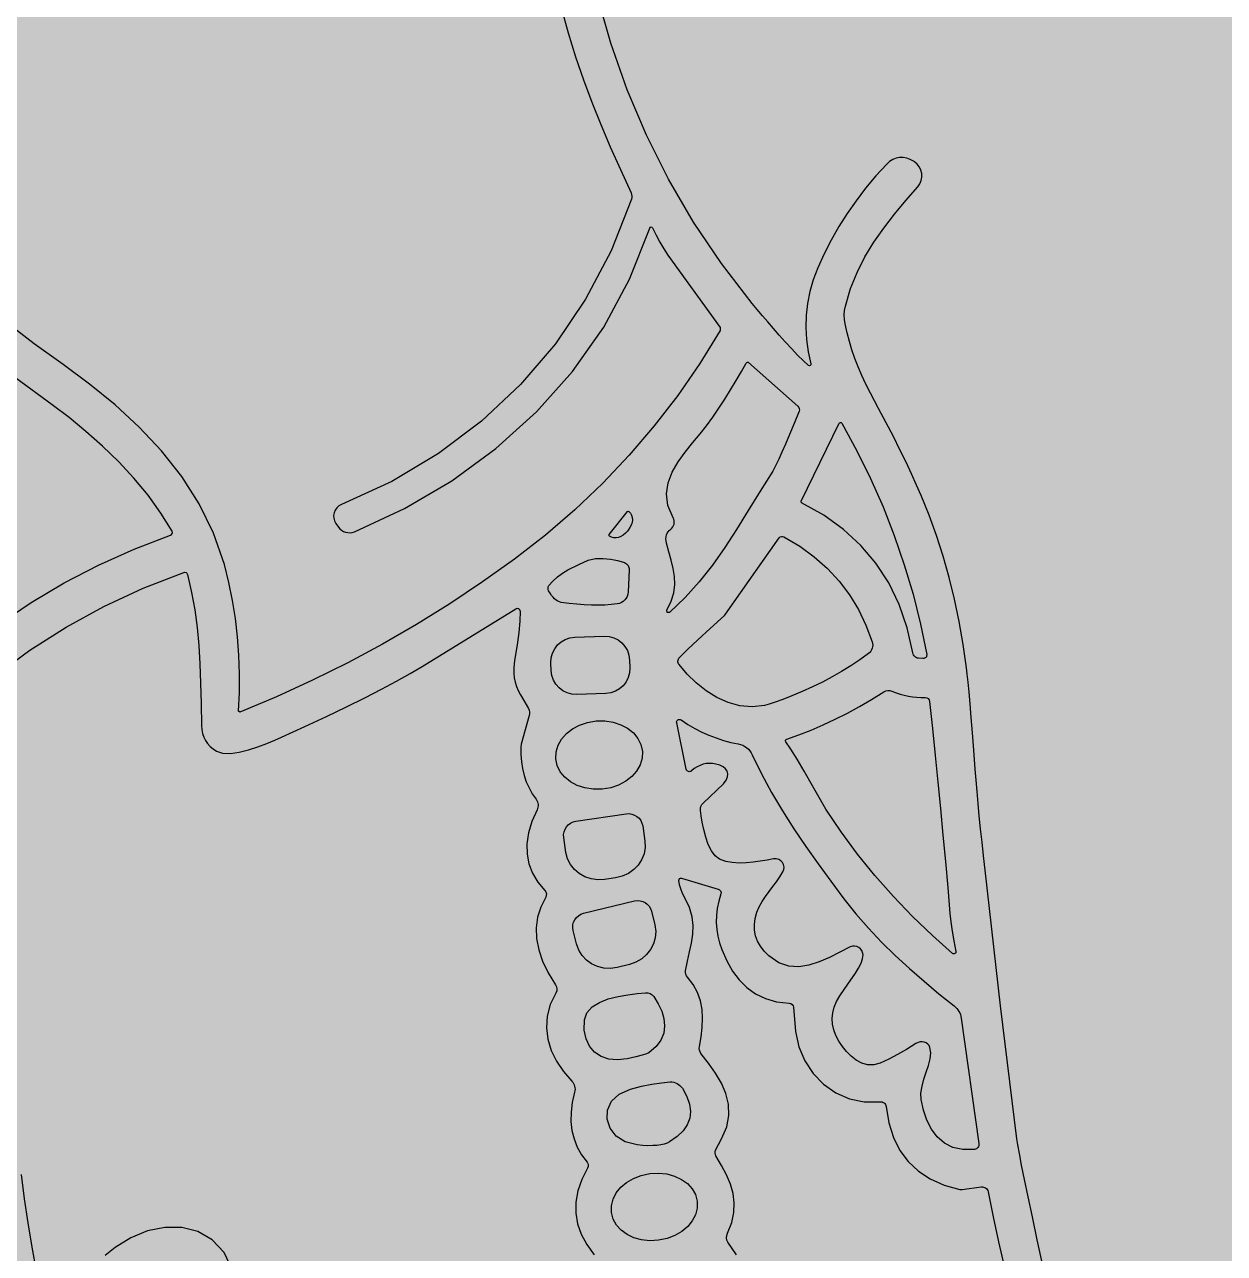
# Model space of a CAD drawing. Extents: x -301 to 301, y -300 to 300.
# Drawn here: x -83.7 to -10.7, y 47.5 to 122.2 of the extents above; entities that cross this region are included whole.
import ezdxf

# ---------------------------------------------------------------- set-up
doc = ezdxf.new("R2010")
doc.units = 0
doc.layers.add('LAYER_1', color=7, linetype='CONTINUOUS')

# ---------------------------------------------------------------- blocks, each defined once
blk = doc.blocks.new('*U1')
at = {"layer": 'LAYER_1', "color": 7, "linetype": 'CONTINUOUS'}
for points in [[(-301.0791, -300.0587), (-301.0791, 299.9413), (300.9617, -300.0587)], [(300.9617, -300.0587), (-301.0791, 299.9413), (300.9617, 299.9413)]]:
    blk.add_solid(points, dxfattribs=at)

msp = doc.modelspace()

# ---------------------------------------------------------------- linework, layer by layer
at = {"layer": 'LAYER_1'}
for points in [[(-21.7316, 46.7247), (-22.0702, 48.2931), (-22.3685, 49.6886), (-22.6264, 50.9112), (-22.8437, 51.9611), (-23.0204, 52.8383), (-23.1564, 53.5427), (-23.2516, 54.0745), (-23.306, 54.4336), (-24.303, 62.5325), (-25.2436, 70.7917), (-25.341, 71.6553), (-25.4321, 72.4915), (-25.517, 73.3005), (-25.5956, 74.0821), (-25.6677, 74.8363), (-25.7334, 75.5633), (-25.7925, 76.2629), (-25.845, 76.9351), (-25.9334, 78.0957), (-26.0153, 79.1446), (-26.0909, 80.0817), (-26.1601, 80.9071), (-26.2231, 81.6209), (-26.2797, 82.2231), (-26.3302, 82.7139), (-26.3745, 83.0932), (-26.5774, 84.5186), (-26.8208, 85.9119), (-27.1047, 87.2729), (-27.429, 88.6017), (-27.7939, 89.8981), (-28.1992, 91.162), (-28.6448, 92.3934), (-29.1309, 93.5922), (-29.4085, 94.2247), (-29.7168, 94.8986), (-30.0561, 95.6141), (-30.4262, 96.371), (-30.8274, 97.1694), (-31.2595, 98.0092), (-31.7228, 98.8903), (-32.2173, 99.8128), (-32.5018, 100.3618), (-32.7537, 100.8941), (-32.976, 101.4148), (-33.1722, 101.9293), (-33.3452, 102.4428), (-33.4983, 102.9607), (-33.6347, 103.4881), (-33.7576, 104.0304), (-33.7988, 104.3017), (-33.8106, 104.5754), (-33.7925, 104.8486), (-33.7442, 105.1182), (-33.4334, 106.175), (-33.0338, 107.1671), (-32.5556, 108.1055), (-32.0092, 109.0009), (-31.4048, 109.8643), (-30.7527, 110.7064), (-30.0633, 111.5381), (-29.3468, 112.3703), (-29.2186, 112.5542), (-29.1357, 112.7543), (-29.0973, 112.9635), (-29.1026, 113.1745), (-29.1505, 113.3801), (-29.2403, 113.5734), (-29.3709, 113.7471), (-29.5416, 113.894), (-29.5951, 113.9313), (-29.7952, 114.0437), (-30.0072, 114.1169), (-30.2257, 114.1514), (-30.4456, 114.1476), (-30.6616, 114.106), (-30.8684, 114.0272), (-31.0609, 113.9117), (-31.2337, 113.76), (-31.894, 113.0352), (-32.5153, 112.2916), (-33.0978, 111.5293), (-33.6414, 110.7481), (-34.1462, 109.948), (-34.6121, 109.1289), (-35.0391, 108.2908), (-35.4274, 107.4336), (-35.6972, 106.7202), (-35.9048, 106.002), (-36.0501, 105.279), (-36.1333, 104.5511), (-36.1541, 103.8186), (-36.1127, 103.0813), (-36.0088, 102.3394), (-35.8425, 101.5929), (-35.8451, 101.5323), (-35.8799, 101.4887), (-35.9332, 101.4711), (-35.9914, 101.4886), (-36.6415, 102.1001), (-37.0322, 102.5262), (-37.4105, 102.9439), (-37.7765, 103.3532), (-38.13, 103.754), (-38.471, 104.1464), (-38.7995, 104.5304), (-39.1154, 104.9058), (-39.4186, 105.2728), (-41.2914, 107.7104), (-42.9889, 110.2293), (-44.5109, 112.8294), (-45.8576, 115.5108), (-47.029, 118.2734), (-48.0249, 121.1172), (-48.8455, 124.042)], [(-51.0412, 123.2917), (-50.6131, 121.747), (-50.1601, 120.2838), (-49.6797, 118.8805), (-49.1697, 117.5152), (-48.6279, 116.1663), (-48.0518, 114.8122), (-47.4393, 113.431), (-46.7879, 112.001), (-46.7564, 111.9076), (-46.7426, 111.8118), (-46.7466, 111.7158), (-46.7688, 111.6216), (-48.008, 108.4705), (-49.5551, 105.5306), (-51.394, 102.8145), (-53.5088, 100.335), (-55.8833, 98.1047), (-58.5015, 96.1365), (-61.3474, 94.4431), (-64.405, 93.0371), (-64.5645, 92.9509), (-64.6945, 92.835), (-64.793, 92.6959), (-64.8582, 92.5399), (-64.8882, 92.3736), (-64.881, 92.2033), (-64.8347, 92.0355), (-64.7475, 91.8766), (-64.5986, 91.668), (-64.5077, 91.5601), (-64.4022, 91.4713), (-64.2849, 91.4022), (-64.1586, 91.3539), (-64.0261, 91.3269), (-63.8902, 91.3221), (-63.7537, 91.3403), (-63.6194, 91.3823), (-60.5745, 92.794), (-57.6935, 94.4888), (-55.0087, 96.4534), (-52.5522, 98.6747), (-50.3562, 101.1395), (-48.4528, 103.8346), (-46.8741, 106.7467), (-45.6525, 109.8626), (-45.6188, 109.9106), (-45.568, 109.9289), (-45.5152, 109.9162), (-45.4756, 109.8715), (-45.264, 109.4302), (-45.0379, 109.0067), (-44.7982, 108.6019), (-44.5455, 108.2167), (-41.3756, 103.8189), (-41.3622, 103.6347), (-42.6103, 101.6167), (-43.9492, 99.6781), (-45.3788, 97.8189), (-46.899, 96.0392), (-48.5098, 94.3388), (-50.2112, 92.7179), (-52.003, 91.1763), (-53.8853, 89.7142), (-55.832, 88.3248), (-57.8193, 86.9995), (-59.8471, 85.7385), (-61.9153, 84.5417), (-64.024, 83.4091), (-66.1729, 82.3407), (-68.3621, 81.3364), (-70.5915, 80.3964), (-70.5915, 80.3964), (-70.5915, 80.3964), (-70.6763, 80.4548), (-70.6204, 81.603), (-70.6111, 82.7419), (-70.6486, 83.8715), (-70.7329, 84.992), (-70.8641, 86.1033), (-71.0423, 87.2054), (-71.2675, 88.2984), (-71.5397, 89.3823), (-72.1956, 91.2902), (-73.0684, 93.075), (-74.1312, 94.7429), (-75.3572, 96.3002), (-76.7194, 97.7532), (-78.1911, 99.1083), (-79.7454, 100.3716), (-81.3554, 101.5495), (-83.1123, 102.8111), (-84.8158, 104.1272)], [(-85.2663, 85.7629), (-83.3056, 87.07), (-81.2796, 88.2639), (-79.1883, 89.3449), (-77.0314, 90.313), (-74.8091, 91.1681), (-74.7471, 91.2081), (-74.7086, 91.267), (-74.6976, 91.3359), (-74.7182, 91.4063), (-75.3988, 92.5184), (-76.1787, 93.598), (-77.0412, 94.6399), (-77.97, 95.6388), (-78.9485, 96.5896), (-79.9603, 97.4872), (-80.9889, 98.3261), (-82.0177, 99.1014), (-84.2192, 100.7238)], [(-85.5063, 82.6203), (-83.3782, 84.1697), (-81.1648, 85.5731), (-78.8661, 86.8305), (-76.4821, 87.942), (-74.0129, 88.9075), (-73.9385, 88.9168), (-73.8701, 88.8965), (-73.8154, 88.8507), (-73.7821, 88.7838), (-73.5318, 87.6903), (-73.3397, 86.6184), (-73.1972, 85.5494), (-73.0958, 84.4645), (-73.0269, 83.345), (-72.9819, 82.1721), (-72.9524, 80.9271), (-72.9296, 79.5913), (-72.9118, 79.3365), (-72.8666, 79.0987), (-72.7938, 78.8778), (-72.6935, 78.6737), (-72.5658, 78.4863), (-72.4108, 78.3155), (-72.2283, 78.1611), (-72.0186, 78.023), (-71.6437, 77.9011), (-71.1751, 77.8882), (-70.6424, 77.9623), (-70.0757, 78.1014), (-69.5048, 78.2837), (-68.9594, 78.4872), (-68.4694, 78.6898), (-68.0647, 78.8698), (-66.6487, 79.5186), (-65.3318, 80.1356), (-64.1139, 80.7208), (-62.995, 81.2744), (-61.975, 81.7964), (-61.054, 82.2869), (-60.232, 82.7459), (-59.5089, 83.1735), (-53.8078, 86.696), (-53.764, 86.7162), (-53.7188, 86.7229), (-53.6744, 86.7173), (-53.633, 86.7007), (-53.5969, 86.6742), (-53.5683, 86.639), (-53.5496, 86.5962), (-53.5428, 86.5471), (-53.5648, 85.9402), (-53.6254, 85.2561), (-53.7235, 84.495), (-53.8585, 83.6572), (-53.9021, 83.3551), (-53.9235, 83.0608), (-53.9216, 82.7743), (-53.895, 82.4958), (-53.8424, 82.2254), (-53.7626, 81.9635), (-53.6542, 81.71), (-53.516, 81.4652), (-53.0234, 80.6183), (-52.9889, 80.5157), (-52.9722, 80.4102), (-52.9734, 80.3039), (-52.9922, 80.1988), (-53.4702, 78.447), (-53.4925, 78.2847), (-53.4936, 77.8275), (-53.4612, 77.3869), (-53.3954, 76.9629), (-53.2962, 76.5557), (-53.1637, 76.1653), (-52.9979, 75.7918), (-52.7988, 75.4352), (-52.5665, 75.0957), (-52.52, 75.0238), (-52.4844, 74.9474), (-52.46, 74.8677), (-52.4467, 74.7859), (-52.4448, 74.7032), (-52.4544, 74.6207), (-52.4758, 74.5398), (-52.5089, 74.4615), (-52.8198, 73.7436), (-53.025, 73.0553), (-53.1243, 72.3965), (-53.1178, 71.7673), (-53.0054, 71.1677), (-52.7871, 70.5976), (-52.4628, 70.0572), (-52.0325, 69.5463), (-51.9703, 69.4566), (-51.941, 69.354), (-51.9456, 69.2474), (-51.985, 69.1458), (-52.285, 68.5415), (-52.4775, 67.9193), (-52.5625, 67.2794), (-52.5401, 66.6217), (-52.4104, 65.9464), (-52.1733, 65.2535), (-51.829, 64.5431), (-51.3776, 63.8152), (-51.3183, 63.694), (-51.2966, 63.5637), (-51.3121, 63.4323), (-51.3642, 63.3079), (-51.7064, 62.6044), (-51.8945, 61.896), (-51.9392, 61.19), (-51.8516, 60.4935), (-51.6426, 59.8136), (-51.3232, 59.1576), (-50.9043, 58.5325), (-50.3968, 57.9456), (-50.3376, 57.8752), (-50.2885, 57.7984), (-50.2498, 57.7165), (-50.222, 57.6304), (-50.2054, 57.5414), (-50.2002, 57.4504), (-50.2068, 57.3587), (-50.2256, 57.2672), (-50.3662, 56.649), (-50.4395, 56.0557), (-50.4455, 55.4873), (-50.3843, 54.9438), (-50.2557, 54.4253), (-50.06, 53.9317), (-49.797, 53.4633), (-49.4668, 53.0199), (-49.416, 52.9355), (-49.3931, 52.8429), (-49.3989, 52.7485), (-49.4343, 52.6584), (-49.7848, 51.9523), (-50.0208, 51.2595), (-50.1422, 50.5801), (-50.1489, 49.9141), (-50.0408, 49.2615), (-49.818, 48.6223), (-49.4803, 47.9965), (-49.0277, 47.3841)], [(-40.3786, 47.374), (-40.9025, 48.1388), (-40.956, 48.2748), (-40.9757, 48.4176), (-40.9614, 48.5612), (-40.9126, 48.6996), (-40.6585, 49.3381), (-40.5272, 49.9486), (-40.5063, 50.5378), (-40.5833, 51.1123), (-40.7458, 51.6788), (-40.9812, 52.2439), (-41.2771, 52.8143), (-41.6211, 53.3965), (-41.6584, 53.4766), (-41.6745, 53.5627), (-41.6699, 53.6505), (-41.6451, 53.7357), (-41.2892, 54.428), (-40.9684, 55.1599), (-40.8316, 55.8621), (-40.8548, 56.5379), (-41.0141, 57.1905), (-41.2857, 57.8231), (-41.6456, 58.4387), (-42.07, 59.0406), (-42.5349, 59.632), (-42.5937, 59.7233), (-42.6296, 59.8252), (-42.6422, 59.9336), (-42.6315, 60.0443), (-42.5234, 60.6323), (-42.4538, 61.2083), (-42.4318, 61.7699), (-42.4666, 62.3147), (-42.5673, 62.84), (-42.743, 63.3435), (-43.003, 63.8226), (-43.3562, 64.2749), (-43.4177, 64.3592), (-43.4586, 64.4531), (-43.4777, 64.5529), (-43.4739, 64.6547), (-43.3607, 65.2473), (-43.2333, 65.8087), (-43.1158, 66.3494), (-43.032, 66.8797), (-43.006, 67.4098), (-43.0617, 67.9501), (-43.2231, 68.511), (-43.5141, 69.1028), (-43.6598, 69.3744), (-43.7691, 69.6402), (-43.8424, 69.9007), (-43.8801, 70.1562), (-43.8694, 70.2195), (-43.8318, 70.2681), (-43.7764, 70.2947), (-43.7121, 70.2918), (-41.4795, 69.6324), (-41.3976, 69.5894), (-41.3409, 69.5201), (-41.3147, 69.4341), (-41.3249, 69.3406), (-41.4511, 68.8981), (-41.5394, 68.461), (-41.5897, 68.0293), (-41.602, 67.6031), (-41.576, 67.1824), (-41.5118, 66.7673), (-41.4094, 66.3576), (-41.2685, 65.9536), (-40.9635, 65.2666), (-40.613, 64.6474), (-40.2101, 64.1021), (-39.7476, 63.6367), (-39.2183, 63.2574), (-38.6153, 62.9701), (-37.9315, 62.781), (-37.1596, 62.6961), (-37.0623, 62.6732), (-36.9828, 62.618), (-36.9286, 62.5383), (-36.9068, 62.4416), (-36.7859, 60.9577), (-36.5803, 60.0298), (-36.2142, 59.1736), (-35.7053, 58.4097), (-35.0712, 57.7584), (-34.3294, 57.2403), (-33.4978, 56.8759), (-32.5939, 56.6855), (-31.6354, 56.6898), (-31.569, 56.6906), (-31.5058, 56.6785), (-31.4471, 56.6545), (-31.3945, 56.6198), (-31.3494, 56.5757), (-31.3132, 56.5232), (-31.2876, 56.4636), (-31.2738, 56.398), (-31.103, 55.407), (-30.8207, 54.519), (-30.4269, 53.734), (-29.9218, 53.052), (-29.3053, 52.4731), (-28.5775, 51.9972), (-27.7385, 51.6244), (-26.7884, 51.3546), (-26.6444, 51.3485), (-25.479, 51.5092), (-25.4067, 51.5122), (-25.3372, 51.502), (-25.2721, 51.4794), (-25.2128, 51.4456), (-25.161, 51.4015), (-25.1181, 51.3481), (-25.0856, 51.2866), (-25.0651, 51.2179), (-24.7489, 49.6816), (-24.422, 48.1702), (-24.0846, 46.6837)], [(-82.9745, 46.3852), (-83.2304, 47.84), (-83.4752, 49.3142), (-83.6949, 50.7917), (-83.8759, 52.2566)], [(-71.035, 46.4334), (-71.5524, 47.5091), (-72.2716, 48.2873), (-73.1453, 48.7881), (-74.1261, 49.0316), (-75.1668, 49.0375), (-76.2198, 48.826), (-77.2379, 48.417), (-78.1738, 47.8305), (-78.7842, 47.3435)]]:
    msp.add_lwpolyline(points, dxfattribs=at)
for points in [[(-44.4485, 86.4712), (-44.5886, 86.4668), (-44.6125, 86.6051), (-44.3419, 87.1457), (-44.1874, 87.6623), (-44.1297, 88.1625), (-44.1498, 88.654), (-44.2285, 89.1445), (-44.3469, 89.6417), (-44.4857, 90.1534), (-44.6259, 90.6873), (-44.6527, 90.825), (-44.6629, 90.9537), (-44.6565, 91.0732), (-44.6334, 91.1837), (-44.5936, 91.2851), (-44.5372, 91.3772), (-44.4641, 91.4603), (-44.3743, 91.5341), (-44.2998, 91.5986), (-44.2407, 91.6744), (-44.1975, 91.7592), (-44.1706, 91.8503), (-44.1605, 91.9454), (-44.1678, 92.0418), (-44.1927, 92.1373), (-44.2359, 92.2292), (-44.5493, 92.9683), (-44.6344, 93.6783), (-44.5311, 94.3594), (-44.2791, 95.0121), (-43.9183, 95.6367), (-43.4885, 96.2335), (-43.0295, 96.8029), (-42.5812, 97.3452), (-42.1999, 97.8336), (-41.8205, 98.3541), (-41.4465, 98.8978), (-41.0812, 99.4556), (-40.728, 100.0185), (-40.3902, 100.5778), (-40.0712, 101.1244), (-39.7744, 101.6493), (-39.7472, 101.6801), (-39.7103, 101.6953), (-39.67, 101.6936), (-39.6328, 101.6732), (-36.6313, 99.0138), (-36.5792, 98.9515), (-36.5489, 98.878), (-36.5424, 98.7986), (-36.5615, 98.7188), (-36.8718, 97.9689), (-37.1507, 97.3027), (-37.3983, 96.7204), (-37.6147, 96.2219), (-37.8, 95.8074), (-37.9543, 95.4769), (-38.0776, 95.2306), (-38.17, 95.0684), (-38.9298, 93.8533), (-39.6565, 92.6704), (-40.3703, 91.5237), (-41.0912, 90.4172), (-41.8394, 89.3548), (-42.6349, 88.3403), (-43.4979, 87.3778), (-44.4485, 86.4712), (-44.4485, 86.4712)], [(-28.7962, 83.9189), (-28.7925, 83.8678), (-28.8005, 83.8194), (-28.8191, 83.7751), (-28.8469, 83.7364), (-28.8825, 83.7048), (-28.9247, 83.6819), (-28.9723, 83.669), (-29.0238, 83.6677), (-29.2884, 83.684), (-29.3528, 83.6944), (-29.4135, 83.7149), (-29.4694, 83.7447), (-29.5195, 83.783), (-29.5629, 83.8287), (-29.5983, 83.8812), (-29.6248, 83.9394), (-29.6414, 84.0025), (-29.9884, 85.5345), (-30.478, 86.9553), (-31.1103, 88.2648), (-31.8853, 89.4631), (-32.8031, 90.5503), (-33.8637, 91.5265), (-35.0673, 92.3916), (-36.4138, 93.1458), (-36.4466, 93.2367), (-34.1342, 97.9794), (-34.099, 98.0182), (-34.0521, 98.0333), (-34.0042, 98.0232), (-33.9658, 97.9867), (-33.0534, 96.3137), (-32.2168, 94.6162), (-31.4561, 92.8942), (-30.7716, 91.1477), (-30.1631, 89.3769), (-29.631, 87.5818), (-29.1753, 85.7625), (-28.7962, 83.9189), (-28.7962, 83.9189)], [(-47.0025, 92.622), (-46.9355, 92.6281), (-46.9161, 92.6114), (-46.8208, 92.5123), (-46.7547, 92.3919), (-46.7176, 92.2549), (-46.7093, 92.1057), (-46.7296, 91.9487), (-46.7781, 91.7884), (-46.8547, 91.6294), (-46.9591, 91.4761), (-46.9993, 91.4225), (-47.1252, 91.2865), (-47.2631, 91.1762), (-47.4086, 91.0928), (-47.5575, 91.0375), (-47.7052, 91.0114), (-47.8474, 91.0157), (-47.9797, 91.0516), (-48.0977, 91.1202), (-48.1168, 91.1381), (-48.1245, 91.205), (-47.0025, 92.622), (-47.0025, 92.622)], [(-37.4887, 91.0744), (-36.5223, 90.493), (-35.6402, 89.8492), (-34.8423, 89.143), (-34.1287, 88.3746), (-33.4992, 87.5438), (-32.9541, 86.6508), (-32.493, 85.6956), (-32.1162, 84.6781), (-32.0931, 84.579), (-32.0859, 84.4794), (-32.0942, 84.3811), (-32.1171, 84.2858), (-32.1542, 84.1953), (-32.2048, 84.1112), (-32.2682, 84.0354), (-32.3439, 83.9696), (-32.8751, 83.589), (-33.4208, 83.2249), (-33.9809, 82.8772), (-34.5557, 82.5461), (-35.145, 82.2313), (-35.7491, 81.9329), (-36.368, 81.6508), (-37.0018, 81.3849), (-37.5517, 81.1689), (-38.0137, 81.0007), (-38.3876, 80.879), (-38.6732, 80.803), (-39.4247, 80.7223), (-40.1645, 80.7898), (-40.8839, 80.9874), (-41.574, 81.2969), (-42.2261, 81.7002), (-42.8314, 82.1791), (-43.3812, 82.7155), (-43.8667, 83.2912), (-43.8993, 83.3425), (-43.9213, 83.3974), (-43.9329, 83.4547), (-43.9342, 83.5129), (-43.9255, 83.5706), (-43.9067, 83.6264), (-43.8782, 83.679), (-43.8399, 83.727), (-43.3515, 84.2163), (-42.732, 84.8072), (-41.9808, 85.4993), (-41.0973, 86.2927), (-41.0364, 86.3625), (-37.7667, 91.0102), (-37.71, 91.0638), (-37.64, 91.0936), (-37.5639, 91.0978), (-37.4887, 91.0744), (-37.4887, 91.0744)], [(-51.787, 88.0992), (-51.5465, 88.3823), (-51.2658, 88.6341), (-50.9567, 88.8576), (-50.631, 89.0559), (-49.9767, 89.3889), (-49.397, 89.6574), (-48.9608, 89.7617), (-48.488, 89.751), (-48.0362, 89.7048), (-47.8181, 89.6682), (-47.6051, 89.6224), (-47.3972, 89.5673), (-47.1944, 89.5028), (-47.1283, 89.4736), (-47.069, 89.4347), (-47.0173, 89.3874), (-46.974, 89.3327), (-46.9397, 89.2717), (-46.9155, 89.2055), (-46.9019, 89.1353), (-46.8999, 89.0621), (-46.9668, 87.7093), (-46.9857, 87.5745), (-47.0266, 87.4481), (-47.0877, 87.3323), (-47.167, 87.2292), (-47.2626, 87.1411), (-47.3725, 87.07), (-47.4947, 87.0182), (-47.6274, 86.9878), (-47.9939, 86.9462), (-48.378, 86.9197), (-48.7795, 86.9085), (-49.1986, 86.9127), (-49.635, 86.9322), (-50.0888, 86.9673), (-50.56, 87.018), (-51.0485, 87.0844), (-51.1507, 87.1101), (-51.2507, 87.1536), (-51.3486, 87.2152), (-51.4444, 87.2946), (-51.5381, 87.3921), (-51.6299, 87.5076), (-51.7197, 87.6412), (-51.8077, 87.7928), (-51.8348, 87.8698), (-51.8403, 87.95), (-51.8242, 88.0282), (-51.787, 88.0992), (-51.787, 88.0992)], [(-46.8597, 83.096), (-46.8801, 82.7904), (-46.9586, 82.5037), (-47.0894, 82.2423), (-47.2664, 82.0125), (-47.4839, 81.8206), (-47.7357, 81.6728), (-48.0162, 81.5755), (-48.3192, 81.535), (-50.0905, 81.4769), (-50.3961, 81.4973), (-50.6825, 81.5757), (-50.9436, 81.7062), (-51.1732, 81.8831), (-51.3648, 82.1005), (-51.5123, 82.3525), (-51.6094, 82.6332), (-51.6499, 82.9369), (-51.6665, 83.4056), (-51.6456, 83.7117), (-51.5667, 83.9986), (-51.4356, 84.26), (-51.2585, 84.4897), (-51.0411, 84.6815), (-50.7893, 84.829), (-50.5092, 84.9262), (-50.2065, 84.9666), (-48.4341, 85.0246), (-48.1289, 85.0046), (-47.8427, 84.9265), (-47.5818, 84.7959), (-47.3523, 84.619), (-47.1605, 84.4014), (-47.0128, 84.1493), (-46.9153, 83.8684), (-46.8743, 83.5647), (-46.8597, 83.096), (-46.8597, 83.096)], [(-27.0193, 65.842), (-27.0181, 65.7989), (-27.0297, 65.761), (-27.0516, 65.7297), (-27.0813, 65.7064), (-27.1165, 65.6925), (-27.1547, 65.6895), (-27.1934, 65.6987), (-27.2303, 65.7215), (-28.4519, 66.8171), (-29.6528, 67.9751), (-30.8212, 69.1896), (-31.9449, 70.4549), (-33.0118, 71.7652), (-34.0099, 73.1146), (-34.9272, 74.4975), (-35.7516, 75.9081), (-36.2509, 76.8035), (-36.6859, 77.5501), (-37.0567, 78.1479), (-37.3633, 78.5972), (-37.3839, 78.6441), (-37.3805, 78.6921), (-37.3559, 78.7328), (-37.313, 78.7578), (-36.5742, 79.0201), (-35.8357, 79.3104), (-35.0975, 79.6286), (-34.3595, 79.9747), (-33.6219, 80.3488), (-32.8845, 80.751), (-32.1474, 81.1811), (-31.4106, 81.6393), (-31.294, 81.6952), (-31.1688, 81.7217), (-31.0402, 81.7177), (-30.9135, 81.6823), (-30.6653, 81.5848), (-30.4161, 81.5013), (-30.1659, 81.4317), (-29.9147, 81.3762), (-29.6625, 81.3349), (-29.4094, 81.3078), (-29.1552, 81.2951), (-28.9001, 81.2968), (-28.7998, 81.28), (-28.7157, 81.2298), (-28.6549, 81.1529), (-28.6249, 81.0558), (-28.4522, 79.4098), (-28.2846, 77.7733), (-28.122, 76.1461), (-27.9644, 74.5282), (-27.8116, 72.9196), (-27.6637, 71.3202), (-27.5205, 69.73), (-27.382, 68.1489), (-27.3274, 67.6312), (-27.2486, 67.0741), (-27.1458, 66.4777), (-27.0193, 65.842), (-27.0193, 65.842)], [(-46.0988, 78.014), (-46.117, 77.5911), (-46.2374, 77.188), (-46.4502, 76.8142), (-46.7457, 76.4789), (-47.1139, 76.1917), (-47.5452, 75.9618), (-48.0296, 75.7987), (-48.5575, 75.7117), (-49.0927, 75.7078), (-49.5981, 75.7862), (-50.0623, 75.9393), (-50.4741, 76.1596), (-50.8223, 76.4396), (-51.0955, 76.7718), (-51.2824, 77.1487), (-51.3719, 77.5628), (-51.3537, 77.9857), (-51.2334, 78.3886), (-51.0206, 78.7623), (-50.7251, 79.0974), (-50.3569, 79.3846), (-49.9256, 79.6145), (-49.4412, 79.7778), (-48.9133, 79.8652), (-48.3781, 79.8686), (-47.8727, 79.79), (-47.4084, 79.6369), (-46.9966, 79.4167), (-46.6485, 79.1368), (-46.3753, 78.8048), (-46.1883, 78.428), (-46.0988, 78.014), (-46.0988, 78.014)], [(-44.0111, 79.7491), (-44.014, 79.8034), (-44.0009, 79.8525), (-43.9748, 79.8944), (-43.9385, 79.9272), (-43.8946, 79.9488), (-43.8461, 79.9574), (-43.7957, 79.951), (-43.7462, 79.9277), (-43.3285, 79.6578), (-42.9059, 79.4129), (-42.4785, 79.193), (-42.0462, 78.9981), (-41.609, 78.8283), (-41.1669, 78.6836), (-40.72, 78.5639), (-40.2682, 78.4693), (-40.129, 78.4357), (-39.9967, 78.3858), (-39.8723, 78.3207), (-39.7571, 78.2412), (-39.6523, 78.1485), (-39.5589, 78.0436), (-39.4782, 77.9274), (-39.4113, 77.801), (-38.8511, 76.6399), (-38.2395, 75.5074), (-37.5826, 74.3988), (-36.8866, 73.3095), (-36.1577, 72.2345), (-35.402, 71.1694), (-34.6258, 70.1092), (-33.8351, 69.0493), (-33.1103, 68.1307), (-32.3456, 67.2504), (-31.5448, 66.4041), (-30.7114, 65.5873), (-29.8489, 64.7954), (-28.961, 64.024), (-28.0512, 63.2686), (-27.1232, 62.5248), (-27.039, 62.4519), (-26.9627, 62.3718), (-26.8948, 62.2851), (-26.8357, 62.1926), (-26.7855, 62.0948), (-26.7448, 61.9924), (-26.7138, 61.8861), (-26.693, 61.7766), (-25.6263, 54.1419), (-25.6239, 54.0786), (-25.634, 54.0179), (-25.6554, 53.9614), (-25.6872, 53.9104), (-25.7282, 53.8662), (-25.7773, 53.8304), (-25.8335, 53.8043), (-25.8957, 53.7893), (-26.5912, 53.7749), (-27.1977, 53.9102), (-27.7181, 54.1768), (-28.1556, 54.5559), (-28.513, 55.0292), (-28.7934, 55.578), (-28.9999, 56.1838), (-29.1354, 56.8281), (-29.1459, 57.2169), (-29.0804, 57.6303), (-28.9659, 58.0568), (-28.8292, 58.4852), (-28.6972, 58.9041), (-28.5968, 59.3022), (-28.5548, 59.6682), (-28.5981, 59.9907), (-28.6523, 60.1064), (-28.7311, 60.2006), (-28.8298, 60.2719), (-28.9435, 60.3191), (-29.0673, 60.3407), (-29.1963, 60.3355), (-29.3257, 60.302), (-29.4507, 60.239), (-30.0227, 59.8794), (-30.5755, 59.5608), (-31.1087, 59.2825), (-31.622, 59.044), (-32.0154, 58.9351), (-32.3939, 58.9412), (-32.7536, 59.0442), (-33.091, 59.2258), (-33.402, 59.4679), (-33.6831, 59.7525), (-33.9304, 60.0613), (-34.1402, 60.3762), (-34.3249, 60.7233), (-34.4548, 61.0695), (-34.5301, 61.4148), (-34.5508, 61.7593), (-34.5167, 62.1029), (-34.4281, 62.4457), (-34.2847, 62.7877), (-34.0867, 63.129), (-33.5963, 63.838), (-33.1347, 64.5132), (-32.9441, 64.8284), (-32.796, 65.1236), (-32.7021, 65.3949), (-32.6742, 65.6383), (-32.6972, 65.7793), (-32.7524, 65.9032), (-32.8344, 66.0071), (-32.938, 66.0875), (-33.0575, 66.1413), (-33.1877, 66.1654), (-33.3232, 66.1566), (-33.4585, 66.1115), (-34.0925, 65.7923), (-34.7205, 65.477), (-35.3431, 65.1995), (-35.9609, 64.994), (-36.5747, 64.8947), (-37.1849, 64.9355), (-37.7923, 65.1506), (-38.3976, 65.5742), (-38.6836, 65.8603), (-38.9141, 66.1591), (-39.0893, 66.4707), (-39.209, 66.7951), (-39.2733, 67.1323), (-39.282, 67.4822), (-39.2352, 67.8449), (-39.1329, 68.2203), (-38.9922, 68.558), (-38.8156, 68.881), (-38.6129, 69.1922), (-38.3939, 69.4946), (-38.1686, 69.7911), (-37.9466, 70.0845), (-37.738, 70.3778), (-37.5524, 70.674), (-37.4923, 70.8253), (-37.4804, 70.9772), (-37.5113, 71.1219), (-37.5794, 71.2518), (-37.6794, 71.3591), (-37.8059, 71.4362), (-37.9533, 71.4753), (-38.1164, 71.4689), (-38.5156, 71.3944), (-38.9327, 71.3224), (-39.3602, 71.2619), (-39.7908, 71.2222), (-40.2174, 71.2125), (-40.6325, 71.242), (-41.0289, 71.32), (-41.3992, 71.4555), (-41.6673, 71.6559), (-41.8961, 71.9665), (-42.0878, 72.3566), (-42.2446, 72.7955), (-42.3688, 73.2524), (-42.4626, 73.6967), (-42.5282, 74.0977), (-42.5678, 74.4246), (-42.5654, 74.5491), (-42.5347, 74.6679), (-42.4769, 74.7765), (-42.3933, 74.8709), (-41.1581, 76.042), (-40.9994, 76.2675), (-40.9126, 76.4727), (-40.8931, 76.657), (-40.936, 76.8197), (-41.0367, 76.9604), (-41.1903, 77.0785), (-41.3923, 77.1735), (-41.6378, 77.2447), (-41.836, 77.2767), (-42.0301, 77.2847), (-42.2203, 77.2685), (-42.4066, 77.2283), (-42.5891, 77.1638), (-42.768, 77.0751), (-42.9434, 76.9621), (-43.1152, 76.8247), (-43.1589, 76.7952), (-43.206, 76.7797), (-43.2541, 76.7773), (-43.3009, 76.7871), (-43.344, 76.8081), (-43.3811, 76.8393), (-43.4097, 76.88), (-43.4276, 76.929), (-44.0111, 79.7491), (-44.0111, 79.7491)], [(-47.08, 74.2192), (-46.9024, 74.2274), (-46.7319, 74.2005), (-46.5725, 74.1415), (-46.4282, 74.0535), (-46.3031, 73.9396), (-46.2011, 73.8029), (-46.1263, 73.6465), (-46.0826, 73.4735), (-45.9487, 72.5568), (-45.9333, 72.1601), (-46.0007, 71.7786), (-46.1437, 71.4213), (-46.355, 71.0972), (-46.6274, 70.8154), (-46.9536, 70.5849), (-47.3266, 70.4148), (-47.739, 70.3141), (-48.3967, 70.2203), (-48.8201, 70.1984), (-49.2256, 70.2543), (-49.6036, 70.3815), (-49.9448, 70.5733), (-50.2398, 70.8232), (-50.479, 71.1247), (-50.6531, 71.4711), (-50.7527, 71.856), (-50.8878, 72.7727), (-50.8948, 72.9516), (-50.8672, 73.1231), (-50.8079, 73.2832), (-50.7201, 73.4278), (-50.6066, 73.553), (-50.4705, 73.6548), (-50.3148, 73.7293), (-50.1424, 73.7725), (-47.08, 74.2192), (-47.08, 74.2192)], [(-46.5797, 68.9153), (-46.4078, 68.9387), (-46.2398, 68.9282), (-46.0798, 68.8861), (-45.932, 68.8149), (-45.8005, 68.717), (-45.6894, 68.5947), (-45.603, 68.4507), (-45.5454, 68.2872), (-45.3445, 67.4611), (-45.29, 67.0614), (-45.3186, 66.6699), (-45.4241, 66.2965), (-45.6002, 65.9508), (-45.8406, 65.6426), (-46.139, 65.3815), (-46.4891, 65.1774), (-46.8848, 65.0398), (-47.6274, 64.8584), (-48.0436, 64.7987), (-48.4496, 64.8191), (-48.8354, 64.9138), (-49.191, 65.077), (-49.5065, 65.3029), (-49.772, 65.5857), (-49.9774, 65.9196), (-50.1128, 66.2989), (-50.3137, 67.1218), (-50.3371, 67.2937), (-50.3266, 67.4618), (-50.2844, 67.6219), (-50.2132, 67.7699), (-50.1153, 67.9018), (-49.993, 68.0133), (-49.849, 68.1004), (-49.6855, 68.159), (-46.5797, 68.9153), (-46.5797, 68.9153)], [(-45.4054, 63.0933), (-45.1348, 62.6559), (-44.9265, 62.2094), (-44.7932, 61.7595), (-44.7481, 61.3121), (-44.804, 60.873), (-44.9739, 60.4482), (-45.2709, 60.0434), (-45.7077, 59.6645), (-45.8474, 59.6027), (-46.1122, 59.5225), (-46.5019, 59.4244), (-47.0159, 59.309), (-47.6077, 59.2369), (-48.1426, 59.283), (-48.6111, 59.4407), (-49.0039, 59.7033), (-49.3115, 60.0641), (-49.5245, 60.5165), (-49.6335, 61.0538), (-49.6291, 61.6694), (-49.4819, 62.1085), (-49.1632, 62.4608), (-48.7134, 62.7365), (-48.1728, 62.946), (-47.5817, 63.0996), (-46.9805, 63.2077), (-46.4093, 63.2806), (-45.9086, 63.3287), (-45.7619, 63.323), (-45.6241, 63.2796), (-45.5027, 63.2019), (-45.4054, 63.0933), (-45.4054, 63.0933)], [(-44.4145, 57.8953), (-44.3032, 57.8943), (-44.1944, 57.8784), (-44.0895, 57.8483), (-43.9897, 57.8047), (-43.8964, 57.7483), (-43.811, 57.6799), (-43.7346, 57.6001), (-43.6687, 57.5098), (-43.4, 57.0169), (-43.2354, 56.5483), (-43.1751, 56.1039), (-43.2191, 55.6838), (-43.3676, 55.288), (-43.6208, 54.9165), (-43.9786, 54.5692), (-44.4412, 54.2462), (-44.5923, 54.1705), (-44.771, 54.1099), (-44.9774, 54.0643), (-45.2115, 54.0338), (-45.4733, 54.0183), (-45.7628, 54.0178), (-46.08, 54.0322), (-46.4251, 54.0616), (-47.1436, 54.2462), (-47.6927, 54.6027), (-48.0616, 55.0794), (-48.2393, 55.625), (-48.2151, 56.1879), (-47.9781, 56.7166), (-47.5175, 57.1595), (-46.8224, 57.4652), (-46.1445, 57.6344), (-45.5174, 57.7627), (-44.9408, 57.8498), (-44.4145, 57.8953), (-44.4145, 57.8953)], [(-42.7687, 50.6343), (-42.7679, 50.218), (-42.8697, 49.8169), (-43.0648, 49.4405), (-43.3437, 49.0983), (-43.6972, 48.7996), (-44.1157, 48.5542), (-44.5901, 48.3713), (-45.1108, 48.2606), (-45.6424, 48.2329), (-46.1478, 48.287), (-46.6155, 48.416), (-47.0342, 48.6132), (-47.3923, 48.8718), (-47.6782, 49.1848), (-47.8805, 49.5455), (-47.9878, 49.947), (-47.9886, 50.3638), (-47.8867, 50.7654), (-47.6915, 51.1421), (-47.4125, 51.4845), (-47.059, 51.7832), (-46.6403, 52.0286), (-46.1659, 52.2114), (-45.6452, 52.322), (-45.1137, 52.3493), (-44.6082, 52.295), (-44.1405, 52.1659), (-43.7219, 51.9688), (-43.3639, 51.7103), (-43.078, 51.3972), (-42.8758, 51.0363), (-42.7687, 50.6343), (-42.7687, 50.6343)]]:
    msp.add_lwpolyline(points, close=True, dxfattribs=at)

# ---------------------------------------------------------------- block references
at = {"layer": 'LAYER_1', "color": 7}
msp.add_blockref('*U1', (0, 0), dxfattribs=at)

doc.saveas('drawing.dxf')
